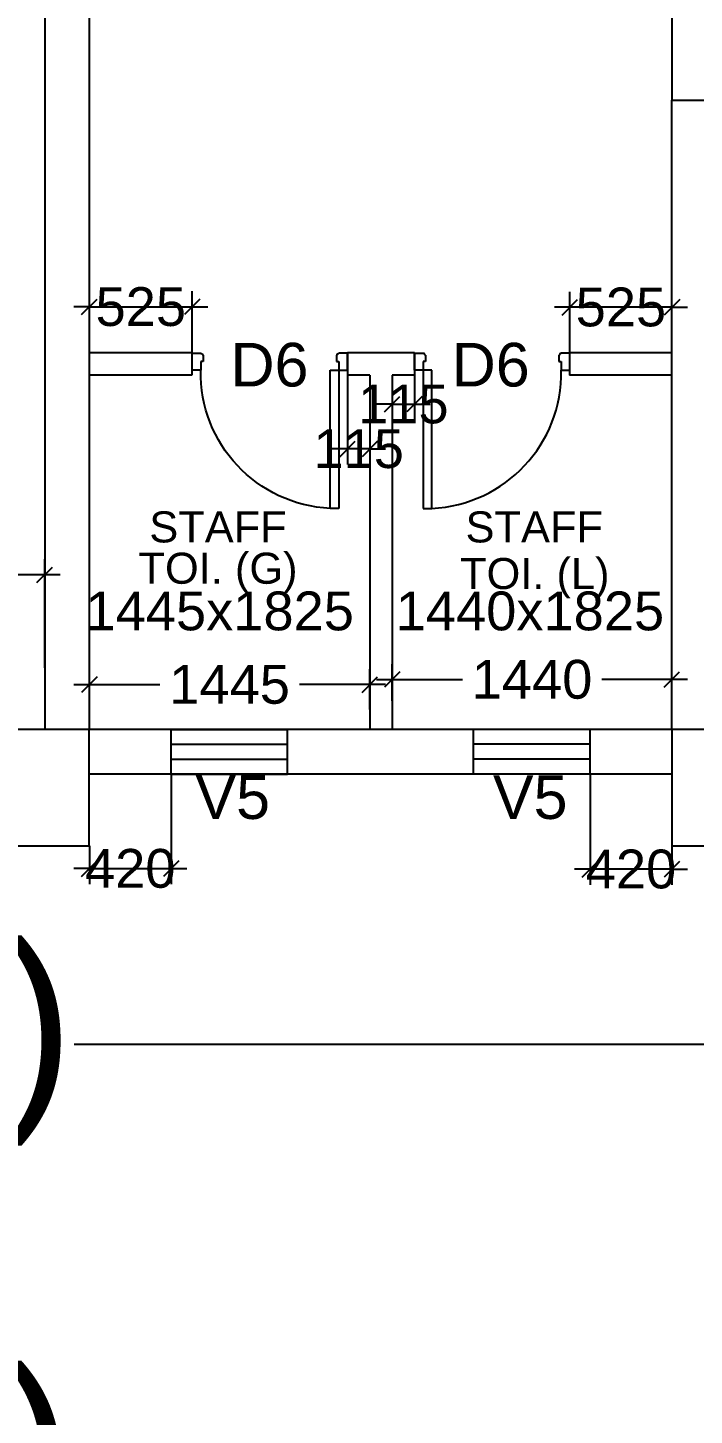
# Model space of a CAD drawing. Extents: x 7620542 to 7843793, y -6476226 to -6093835.
# Drawn here: x 7750982 to 7754414, y -6416719 to -6409569 of the extents above; entities that cross this region are included whole.
import ezdxf
from ezdxf.enums import TextEntityAlignment as Align

# ---------------------------------------------------------------- set-up
doc = ezdxf.new("R2010")
doc.units = 0
doc.header["$LTSCALE"] = 600
doc.header["$MEASUREMENT"] = 0
doc.header["$PDMODE"] = 35
doc.linetypes.add('DASHED', pattern=[0.75, 0.5, -0.25])
doc.layers.get('0').update_dxf_attribs({"linetype": 'CONTINUOUS'})
doc.layers.get('Defpoints').update_dxf_attribs({"linetype": 'CONTINUOUS'})
for name, color, linetype in [('DIM-TEXT', 8, 'CONTINUOUS'), ('DOOR', 32, 'CONTINUOUS'), ('joinery', 7, 'CONTINUOUS'), ('LA-column', 3, 'CONTINUOUS'), ('Room Dim', 1, 'CONTINUOUS'), ('TEXT', 6, 'CONTINUOUS'), ('Walls', 7, 'CONTINUOUS'), ('WIN', 151, 'CONTINUOUS'), ('Working Dim', 5, 'CONTINUOUS')]:
    doc.layers.add(name, color=color, linetype=linetype)
doc.styles.add('ari', font='arial.ttf')
doc.styles.add('ARIAL', font='arial.ttf')
doc.styles.add('RT', font='romant.shx')
doc.dimstyles.new('int. dim', dxfattribs={"dimtxt": 450, "dimasz": 80, "dimexe": 80, "dimexo": 0, "dimgap": 70, "dimtad": 0, "dimdec": 0, "dimzin": 12, "dimdsep": 46, "dimtxsty": 'ari', "dimblk": 'OBLIQUE', "dimcen": 2, "dimdle": 80, "dimclrd": 256, "dimclre": 256, "dimclrt": 6, "dimadec": 0, "dimazin": 0, "dimtfac": 1, "dimtdec": 0, "dimtix": 1, "dimtmove": 2, "dimatfit": 3, "dimfxl": 1, "dimtolj": 1, "dimtzin": 0, "dimlwd": -1, "dimlwe": -1, "dimarcsym": 0})
doc.dimstyles.new('TEXT', dxfattribs={"dimscale": 0, "dimtxt": 600, "dimasz": 300, "dimexe": 300, "dimexo": 30, "dimgap": 50, "dimtad": 0, "dimdec": 0, "dimzin": 0, "dimdsep": 46, "dimtxsty": 'RT', "dimblk": 'OBLIQUE', "dimcen": 0.09, "dimdle": 300, "dimclrd": 256, "dimclre": 256, "dimclrt": 170, "dimadec": 0, "dimazin": 0, "dimtfac": 1, "dimtdec": 0, "dimtofl": 0, "dimtmove": 2, "dimatfit": 3, "dimfxl": 1, "dimfrac": 2, "dimtolj": 1, "dimtzin": 0, "dimlwd": -1, "dimlwe": -1, "dimarcsym": 0})

# ---------------------------------------------------------------- blocks, each defined once
blk = doc.blocks.new('1000')
at = {"layer": 'DOOR'}
for p, q in [((0, -100), (0, 0)), ((0, 0), (49.7, 0)), ((49.7, 0), (49.7, -2.2)), ((63.2, -49.5), (49.7, -49.5)), ((49.7, -49.5), (49.7, -100)), ((63.2, -13.5), (61, -13.5)), ((63.2, -13.5), (63.2, -49.5)), ((836.8, -13.5), (836.8, -49.5)), ((836.8, -13.5), (839, -13.5)), ((836.8, -49.5), (850.3, -49.5)), ((850.3, 0), (850.3, -2.2)), ((900, 0), (850.3, 0)), ((850.3, -49.5), (850.3, -100)), ((900, -100), (900, 0)), ((49.7, -100), (0, -100)), ((49.7, -100), (49.7, -900.6)), ((100.2, -100), (49.7, -100)), ((100.2, -900.6), (100.2, -100)), ((850.3, -100), (900, -100)), ((49.7, -900.6), (100.2, -900.6))]:
    blk.add_line(p, q, dxfattribs=at)
for centre, major_axis, start_param, end_param in [((49.7, -13.5), (-7.95, 7.95), 3.926991, 5.497787), ((850.3, -13.5), (7.95, 7.95), 0.785398, 2.356194)]:
    blk.add_ellipse(centre, major_axis=major_axis, ratio=1, start_param=start_param, end_param=end_param, dxfattribs=at)
at = {"layer": 'DOOR', "color": 145}
blk.add_ellipse((64.3, -115.3), major_axis=(-519.7, 589.8), ratio=1, start_param=2.464943, end_param=4.009476, dxfattribs=at)
blk = doc.blocks.new('A$C782D609A')
at = {"layer": 'WIN', "linetype": 'Continuous'}
for p, q in [((-300, 230), (300, 230)), ((-300, 230), (-300, 0)), ((300, 230), (300, 0)), ((-300, 0), (300, 0))]:
    blk.add_line(p, q, dxfattribs=at)
at = {"layer": 'WIN', "linetype": 'DASHED', "ltscale": 300}
for p, q in [((-300, 153.3), (300, 153.3)), ((-300, 76.7), (300, 76.7))]:
    blk.add_line(p, q, dxfattribs=at)
blk = doc.blocks.new('_Oblique')
at = {"color": 0, "linetype": 'ByBlock', "lineweight": -2}
blk.add_line((-0.5, -0.5), (0.5, 0.5), dxfattribs=at)
blk = doc.blocks.new('*D402')
at = {"layer": 'Defpoints', "color": 0, "transparency": 16777216}
for p in [(7751069, -6412387.9), (7745419.5, -6412867.6, 5.1), (7751069, -6412867.6, 3.4)]:
    blk.add_point(p, dxfattribs=at)
at = {"layer": 'Working Dim', "transparency": 16777216}
for p, q in [((7745419.5, -6412867.6), (7745419.5, -6412307.9)), ((7751069, -6412867.6), (7751069, -6412307.9)), ((7745339.5, -6412387.9), (7747875.9, -6412387.9)), ((7751149, -6412387.9), (7748612.5, -6412387.9))]:
    blk.add_line(p, q, dxfattribs=at)
at = {"layer": 'Working Dim', "transparency": 16777216, "xscale": 80, "yscale": 80, "zscale": 80, "rotation": 180}
blk.add_blockref('_Oblique', (7745419.5, -6412387.9), dxfattribs=at)
at = {"layer": 'Working Dim', "transparency": 16777216, "xscale": 80, "yscale": 80, "zscale": 80}
blk.add_blockref('_Oblique', (7751069, -6412387.9), dxfattribs=at)
at = {"layer": 'Working Dim', "color": 6, "transparency": 16777216, "insert": (7748244.2, -6412387.9), "char_height": 200, "attachment_point": 5, "style": 'ari'}
blk.add_mtext('\\A1;5650', dxfattribs=at)
blk = doc.blocks.new('*D404')
at = {"layer": 'Defpoints', "color": 0, "transparency": 16777216}
for p in [(7752743.6, -6412953.7), (7751299, -6413082.7, 3.4), (7752743.6, -6413082.7, 3.4)]:
    blk.add_point(p, dxfattribs=at)
at = {"layer": 'Working Dim', "transparency": 16777216}
for p, q in [((7751299, -6413082.7), (7751299, -6412873.7)), ((7752743.6, -6413082.7), (7752743.6, -6412873.7)), ((7751219, -6412953.7), (7751661.3, -6412953.7)), ((7752823.6, -6412953.7), (7752381.3, -6412953.7))]:
    blk.add_line(p, q, dxfattribs=at)
at = {"layer": 'Working Dim', "transparency": 16777216, "xscale": 80, "yscale": 80, "zscale": 80, "rotation": 180}
blk.add_blockref('_Oblique', (7751299, -6412953.7), dxfattribs=at)
at = {"layer": 'Working Dim', "transparency": 16777216, "xscale": 80, "yscale": 80, "zscale": 80}
blk.add_blockref('_Oblique', (7752743.6, -6412953.7), dxfattribs=at)
at = {"layer": 'Working Dim', "color": 6, "transparency": 16777216, "insert": (7752021.3, -6412953.7), "char_height": 200, "attachment_point": 5, "style": 'ari'}
blk.add_mtext('\\A1;1445', dxfattribs=at)
blk = doc.blocks.new('*D405')
at = {"layer": 'Defpoints', "color": 0, "transparency": 16777216}
for p in [(7754299, -6412927.6), (7752858.6, -6413037.7, 3.4), (7754299, -6413037.7, 3.4)]:
    blk.add_point(p, dxfattribs=at)
at = {"layer": 'Working Dim', "transparency": 16777216}
for p, q in [((7752858.6, -6413037.7), (7752858.6, -6412847.6)), ((7754299, -6413037.7), (7754299, -6412847.6)), ((7752778.6, -6412927.6), (7753219.9, -6412927.6)), ((7754379, -6412927.6), (7753937.7, -6412927.6))]:
    blk.add_line(p, q, dxfattribs=at)
at = {"layer": 'Working Dim', "transparency": 16777216, "xscale": 80, "yscale": 80, "zscale": 80, "rotation": 180}
blk.add_blockref('_Oblique', (7752858.6, -6412927.6), dxfattribs=at)
at = {"layer": 'Working Dim', "transparency": 16777216, "xscale": 80, "yscale": 80, "zscale": 80}
blk.add_blockref('_Oblique', (7754299, -6412927.6), dxfattribs=at)
at = {"layer": 'Working Dim', "color": 6, "transparency": 16777216, "insert": (7753578.8, -6412927.6), "char_height": 200, "attachment_point": 5, "style": 'ari'}
blk.add_mtext('\\A1;1440', dxfattribs=at)
blk = doc.blocks.new('*D837')
at = {"layer": 'Defpoints', "color": 0, "linetype": 'Continuous', "transparency": 16777216}
for p in [(7761439.1, -6413784.8, -21.6), (7720379, -6413864.7, -0.3), (7720379, -6414809.1)]:
    blk.add_point(p, dxfattribs=at)
at = {"layer": 'DIM-TEXT', "transparency": 16777216}
for p, q in [((7761439.1, -6413784.8), (7761439.1, -6415109.1)), ((7720379, -6413864.7), (7720379, -6415109.1)), ((7720079, -6414809.1), (7730596.3, -6414809.1)), ((7761739.1, -6414809.1), (7751221.7, -6414809.1))]:
    blk.add_line(p, q, dxfattribs=at)
at = {"layer": 'DIM-TEXT', "linetype": 'Continuous', "transparency": 16777216, "xscale": 300, "yscale": 300, "zscale": 300, "rotation": 180}
blk.add_blockref('_Oblique', (7720379, -6414809.1), dxfattribs=at)
at = {"layer": 'DIM-TEXT', "linetype": 'Continuous', "transparency": 16777216, "xscale": 300, "yscale": 300, "zscale": 300}
blk.add_blockref('_Oblique', (7761439.1, -6414809.1), dxfattribs=at)
at = {"layer": 'DIM-TEXT', "color": 170, "linetype": 'Continuous', "transparency": 16777216, "insert": (7740909, -6414809.1), "char_height": 750, "attachment_point": 5, "style": 'ari'}
blk.add_mtext('\\A1;{\\H1.067x;GENERAL MEDICINE (MALE - 30 Beds )}', dxfattribs=at)
blk = doc.blocks.new('*D1558')
at = {"layer": 'Defpoints', "color": 0, "transparency": 16777216}
for p in [(7751720.3, -6413414.7), (7751299, -6413784.8, 3.4), (7751720.3, -6413902)]:
    blk.add_point(p, dxfattribs=at)
at = {"layer": 'Working Dim', "transparency": 16777216}
for p, q in [((7751720.3, -6413414.7), (7751720.3, -6413982)), ((7751299, -6413784.8), (7751299, -6413982)), ((7751299, -6413902), (7751219, -6413902)), ((7751299, -6413902), (7751720.3, -6413902)), ((7751720.3, -6413902), (7751800.3, -6413902))]:
    blk.add_line(p, q, dxfattribs=at)
at = {"layer": 'Working Dim', "transparency": 16777216, "xscale": 80, "yscale": 80, "zscale": 80}
blk.add_blockref('_Oblique', (7751299, -6413902), dxfattribs=at)
at = {"layer": 'Working Dim', "transparency": 16777216, "xscale": 80, "yscale": 80, "zscale": 80, "rotation": 180}
blk.add_blockref('_Oblique', (7751720.3, -6413902), dxfattribs=at)
at = {"layer": 'Working Dim', "color": 6, "transparency": 16777216, "insert": (7751509.6, -6413902), "char_height": 200, "attachment_point": 5, "style": 'ari'}
blk.add_mtext('\\A1;420', dxfattribs=at)
blk = doc.blocks.new('*D1559')
at = {"layer": 'Defpoints', "color": 0, "transparency": 16777216}
for p in [(7753877.7, -6413414.7), (7754299, -6413414.7, 3.4), (7753877.7, -6413905.2)]:
    blk.add_point(p, dxfattribs=at)
at = {"layer": 'Working Dim', "transparency": 16777216}
for p, q in [((7753877.7, -6413414.7), (7753877.7, -6413985.2)), ((7754299, -6413414.7), (7754299, -6413985.2)), ((7753877.7, -6413905.2), (7753797.7, -6413905.2)), ((7754299, -6413905.2), (7753877.7, -6413905.2)), ((7754299, -6413905.2), (7754379, -6413905.2))]:
    blk.add_line(p, q, dxfattribs=at)
at = {"layer": 'Working Dim', "transparency": 16777216, "xscale": 80, "yscale": 80, "zscale": 80}
blk.add_blockref('_Oblique', (7753877.7, -6413905.2), dxfattribs=at)
at = {"layer": 'Working Dim', "transparency": 16777216, "xscale": 80, "yscale": 80, "zscale": 80, "rotation": 180}
blk.add_blockref('_Oblique', (7754299, -6413905.2), dxfattribs=at)
at = {"layer": 'Working Dim', "color": 6, "transparency": 16777216, "insert": (7754088.3, -6413905.2), "char_height": 200, "attachment_point": 5, "style": 'ari'}
blk.add_mtext('\\A1;420', dxfattribs=at)
blk = doc.blocks.new('*D1560')
at = {"layer": 'Defpoints', "color": 0, "transparency": 16777216}
for p in [(7753773.7, -6411009.1), (7753773.7, -6411244.9), (7754299.2, -6411244.9)]:
    blk.add_point(p, dxfattribs=at)
at = {"layer": 'Working Dim', "transparency": 16777216}
for p, q in [((7753773.7, -6411244.9), (7753773.7, -6410929.1)), ((7754299.2, -6411244.9), (7754299.2, -6410929.1)), ((7753773.7, -6411009.1), (7753693.7, -6411009.1)), ((7754299.2, -6411009.1), (7753773.7, -6411009.1)), ((7754299.2, -6411009.1), (7754379.2, -6411009.1))]:
    blk.add_line(p, q, dxfattribs=at)
at = {"layer": 'Working Dim', "transparency": 16777216, "xscale": 80, "yscale": 80, "zscale": 80}
blk.add_blockref('_Oblique', (7753773.7, -6411009.1), dxfattribs=at)
at = {"layer": 'Working Dim', "transparency": 16777216, "xscale": 80, "yscale": 80, "zscale": 80, "rotation": 180}
blk.add_blockref('_Oblique', (7754299.2, -6411009.1), dxfattribs=at)
at = {"layer": 'Working Dim', "color": 6, "transparency": 16777216, "insert": (7754036.4, -6411009.1), "char_height": 200, "attachment_point": 5, "style": 'ari'}
blk.add_mtext('\\A1;525', dxfattribs=at)
blk = doc.blocks.new('*D1561')
at = {"layer": 'Defpoints', "color": 0, "transparency": 16777216}
for p in [(7751828.6, -6411007.1), (7751299.1, -6411244.9), (7751828.6, -6411244.9)]:
    blk.add_point(p, dxfattribs=at)
at = {"layer": 'Working Dim', "transparency": 16777216}
for p, q in [((7751299.1, -6411244.9), (7751299.1, -6410927.1)), ((7751828.6, -6411244.9), (7751828.6, -6410927.1)), ((7751299.1, -6411007.1), (7751219.1, -6411007.1)), ((7751299.1, -6411007.1), (7751828.6, -6411007.1)), ((7751828.6, -6411007.1), (7751908.6, -6411007.1))]:
    blk.add_line(p, q, dxfattribs=at)
at = {"layer": 'Working Dim', "transparency": 16777216, "xscale": 80, "yscale": 80, "zscale": 80}
blk.add_blockref('_Oblique', (7751299.1, -6411007.1), dxfattribs=at)
at = {"layer": 'Working Dim', "transparency": 16777216, "xscale": 80, "yscale": 80, "zscale": 80, "rotation": 180}
blk.add_blockref('_Oblique', (7751828.6, -6411007.1), dxfattribs=at)
at = {"layer": 'Working Dim', "color": 6, "transparency": 16777216, "insert": (7751563.9, -6411007.1), "char_height": 200, "attachment_point": 5, "style": 'ari'}
blk.add_mtext('\\A1;525', dxfattribs=at)
blk = doc.blocks.new('*D1562')
at = {"layer": 'Defpoints', "color": 0, "transparency": 16777216}
for p in [(7752628.6, -6411359.9), (7752743.6, -6411359.9), (7752628.6, -6411739.1)]:
    blk.add_point(p, dxfattribs=at)
at = {"layer": 'Working Dim', "transparency": 16777216}
for p, q in [((7752628.6, -6411359.9), (7752628.6, -6411819.1)), ((7752743.6, -6411359.9), (7752743.6, -6411819.1)), ((7752628.6, -6411739.1), (7752548.6, -6411739.1)), ((7752743.6, -6411739.1), (7752628.6, -6411739.1)), ((7752743.6, -6411739.1), (7752823.6, -6411739.1))]:
    blk.add_line(p, q, dxfattribs=at)
at = {"layer": 'Working Dim', "transparency": 16777216, "xscale": 80, "yscale": 80, "zscale": 80}
blk.add_blockref('_Oblique', (7752628.6, -6411739.1), dxfattribs=at)
at = {"layer": 'Working Dim', "transparency": 16777216, "xscale": 80, "yscale": 80, "zscale": 80, "rotation": 180}
blk.add_blockref('_Oblique', (7752743.6, -6411739.1), dxfattribs=at)
at = {"layer": 'Working Dim', "color": 6, "transparency": 16777216, "insert": (7752686.1, -6411739.1), "char_height": 200, "attachment_point": 5, "style": 'ari'}
blk.add_mtext('\\A1;115', dxfattribs=at)
blk = doc.blocks.new('*D1563')
at = {"layer": 'Defpoints', "color": 0, "transparency": 16777216}
for p in [(7752858.6, -6411359.9), (7752973.7, -6411359.9), (7752973.7, -6411508.8)]:
    blk.add_point(p, dxfattribs=at)
at = {"layer": 'Working Dim', "transparency": 16777216}
for p, q in [((7752858.6, -6411359.9), (7752858.6, -6411588.8)), ((7752973.7, -6411359.9), (7752973.7, -6411588.8)), ((7752858.6, -6411508.8), (7752778.6, -6411508.8)), ((7752858.6, -6411508.8), (7752973.7, -6411508.8)), ((7752973.7, -6411508.8), (7753053.7, -6411508.8))]:
    blk.add_line(p, q, dxfattribs=at)
at = {"layer": 'Working Dim', "transparency": 16777216, "xscale": 80, "yscale": 80, "zscale": 80}
blk.add_blockref('_Oblique', (7752858.6, -6411508.8), dxfattribs=at)
at = {"layer": 'Working Dim', "transparency": 16777216, "xscale": 80, "yscale": 80, "zscale": 80, "rotation": 180}
blk.add_blockref('_Oblique', (7752973.7, -6411508.8), dxfattribs=at)
at = {"layer": 'Working Dim', "color": 6, "transparency": 16777216, "insert": (7752916.1, -6411508.8), "char_height": 200, "attachment_point": 5, "style": 'ari'}
blk.add_mtext('\\A1;115', dxfattribs=at)
blk = doc.blocks.new('*D2108')
at = {"layer": 'Defpoints', "color": 0, "linetype": 'Continuous', "transparency": 16777216}
for p in [(7720379.1, -6417001.4), (7720379.1, -6419313.6, -0.3), (7761439.2, -6419393.5, -21.6)]:
    blk.add_point(p, dxfattribs=at)
at = {"layer": 'DIM-TEXT', "transparency": 16777216}
for p, q in [((7720379.1, -6419313.6), (7720379.1, -6416701.4)), ((7761439.2, -6419393.5), (7761439.2, -6416701.4)), ((7720079.1, -6417001.4), (7730596.4, -6417001.4)), ((7761739.2, -6417001.4), (7751221.8, -6417001.4))]:
    blk.add_line(p, q, dxfattribs=at)
at = {"layer": 'DIM-TEXT', "linetype": 'Continuous', "transparency": 16777216, "xscale": 300, "yscale": 300, "zscale": 300, "rotation": 180}
blk.add_blockref('_Oblique', (7720379.1, -6417001.4), dxfattribs=at)
at = {"layer": 'DIM-TEXT', "linetype": 'Continuous', "transparency": 16777216, "xscale": 300, "yscale": 300, "zscale": 300}
blk.add_blockref('_Oblique', (7761439.2, -6417001.4), dxfattribs=at)
at = {"layer": 'DIM-TEXT', "color": 170, "linetype": 'Continuous', "transparency": 16777216, "insert": (7740909.1, -6417001.4), "char_height": 750, "attachment_point": 5, "style": 'ari'}
blk.add_mtext('\\A1;{\\H1.067x;GENERAL MEDICINE (MALE - 30 Beds )}', dxfattribs=at)

msp = doc.modelspace()

# ---------------------------------------------------------------- linework, layer by layer
at = {"layer": 'LA-column', "color": 2, "elevation": -11.41}
for points in [[(7754748.972, -6409942.275), (7754748.972, -6409342.275), (7754298.972, -6409342.275), (7754298.972, -6409942.275)], [(7751298.969, -6413784.819), (7751298.969, -6413184.819), (7750698.969, -6413184.819), (7750698.969, -6413784.819)], [(7754898.972, -6413784.819), (7754898.972, -6413184.819), (7754298.972, -6413184.819), (7754298.972, -6413784.819)]]:
    msp.add_lwpolyline(points, close=True, dxfattribs=at)
at = {"layer": 'Walls'}
for p, q in [((7751068.97, -6406469.804, -14.83), (7751068.97, -6413184.705, -14.83)), ((7751298.97, -6406469.804, -14.83), (7751298.97, -6413184.705, -14.83)), ((7754298.973, -6413184.739, -14.83), (7754298.973, -6409942.429, -14.83)), ((7751826.642, -6411244.866, -14.83), (7751299.148, -6411244.866, -14.83)), ((7751826.642, -6411244.866, -14.83), (7751826.642, -6411359.866, -14.83)), ((7752973.651, -6411244.866, -14.83), (7752628.642, -6411244.866, -14.83)), ((7752628.642, -6411244.866, -14.83), (7752628.642, -6411359.866, -14.83)), ((7752973.651, -6411244.866, -14.83), (7752973.651, -6411359.866, -14.83)), ((7754299.151, -6411244.866, -14.83), (7753771.651, -6411244.866, -14.83)), ((7753771.651, -6411244.866, -14.83), (7753771.651, -6411359.866, -14.83)), ((7751826.642, -6411359.866, -14.83), (7751299.148, -6411359.866, -14.83)), ((7752743.646, -6411359.866, -14.83), (7752628.642, -6411359.866, -14.83)), ((7752743.646, -6411359.866, -14.83), (7752743.646, -6413184.892, -14.83)), ((7752973.651, -6411359.866, -14.83), (7752858.646, -6411359.866, -14.83)), ((7752858.646, -6411359.866, -14.83), (7752858.646, -6413184.892, -14.83)), ((7754299.151, -6411359.866, -14.83), (7753771.651, -6411359.866, -14.83)), ((7754298.973, -6413184.714, -14.83), (7751298.974, -6413184.714, -14.83)), ((7754298.973, -6413414.714, -14.83), (7751298.969, -6413414.714, -14.83))]:
    msp.add_line(p, q, dxfattribs=at)

# ---------------------------------------------------------------- block references
at = {"layer": 'DOOR', "linetype": 'Continuous'}
for p, xscale, yscale, zscale, rotation in [((7752628.642, -6411244.906, -14.83), -0.8888888880610687, 0.8888888927176595, 0.8888888919152134, 359.9999872134056), ((7752973.651, -6411244.906, -14.83), 0.8888888880610687, 0.8888888880610687, 0.8888888880610687, 1.278659438584812e-05)]:
    msp.add_blockref('1000', p, dxfattribs=dict(at, xscale=xscale, yscale=yscale, zscale=zscale, rotation=rotation))
at = {"layer": 'WIN', "linetype": 'Continuous', "xscale": -1, "rotation": 180}
msp.add_blockref('A$C782D609A', (7752020.27, -6413184.739, -14.83), dxfattribs=at)
at = {"layer": 'WIN', "linetype": 'Continuous', "rotation": 180}
msp.add_blockref('A$C782D609A', (7753577.724, -6413184.739, -14.83), dxfattribs=at)

# ---------------------------------------------------------------- texts
at = {"layer": 'joinery', "style": 'ari'}
for s, p in [('D6', (7752226.805, -6411417.519, -14.83)), ('D6', (7753365.976, -6411417.519, -14.83)), ('V5', (7752037.482, -6413645.898, -14.83)), ('V5', (7753569.475, -6413645.898, -14.83))]:
    msp.add_text(s, height=225, dxfattribs=at).set_placement(p, align=Align.CENTER)
at = {"layer": 'Room Dim', "style": 'ARIAL'}
for s, p in [('1445x1825', (7751970.276, -6412673.954, -14.83)), ('1440x1825', (7753567.862, -6412673.954, -14.83))]:
    msp.add_text(s, height=200, dxfattribs=at).set_placement(p, align=Align.CENTER)
at = {"layer": 'TEXT', "color": 7, "style": 'ARIAL'}
for s, p in [('STAFF', (7751961.703, -6412221.054, -14.83)), ('STAFF', (7753590.296, -6412221.054, -14.83)), ('TOI. (G)', (7751961.703, -6412433.939, -14.83)), ('TOI. (L)', (7753592.915, -6412461.278, -14.83))]:
    msp.add_text(s, height=160, dxfattribs=at).set_placement(p, align=Align.CENTER)

# ---------------------------------------------------------------- dimensions: what is measured, and where the dimension line sits
at = {"layer": 'DIM-TEXT', "linetype": 'Continuous'}
for base, p1, p2, picture, middle in [((7720378.962, -6414809.097, 2.691), (7761439.1, -6413784.819, -18.93), (7720378.962, -6413864.705, 2.343), '*D837', (7740909.031, -6414809.097, 2.691)), ((7720379.051, -6417001.407, 3.722), (7761439.189, -6419393.479, -17.899), (7720379.051, -6419313.592, 3.374), '*D2108', (7740909.12, -6417001.407, 3.722))]:
    dim = msp.add_linear_dim(base=base, p1=p1, p2=p2, angle=180, text='{\\H1.067x;GENERAL MEDICINE (MALE - 30 Beds )}', dimstyle='TEXT', override={"dimscale": 1, "dimtxt": 750, "dimexo": 0, "dimtxsty": 'ari'}, dxfattribs=at)
    dim.commit()
    dim.dimension.update_dxf_attribs({"geometry": picture, "text_midpoint": middle})
at = {"layer": 'Working Dim'}
for base, p1, p2, text, picture, middle in [((7751828.642, -6411007.068, -14.83), (7751299.148, -6411244.866, -14.83), (7751828.642, -6411244.866, -14.83), '525', '*D1561', (7751563.895, -6411007.068, -14.83)), ((7751720.27, -6413901.993, -14.83), (7751298.969, -6413784.819, -11.41), (7751720.27, -6413414.739, -14.83), '420', '*D1558', (7751509.62, -6413901.993, -14.83)), ((7753877.724, -6413905.249, -14.83), (7754298.972, -6413414.714, -11.41), (7753877.724, -6413414.714, -14.83), '420', '*D1559', (7754088.348, -6413905.249, -14.83))]:
    dim = msp.add_linear_dim(base=base, p1=p1, p2=p2, text=text, dimstyle='int. dim', override={"dimtxt": 200, "dimarcsym": 1}, dxfattribs=at)
    dim.commit()
    dim.dimension.update_dxf_attribs({"geometry": picture, "text_midpoint": middle})
for base, p1, p2, override, picture, middle in [((7753773.651, -6411009.0657, -14.8305), (7754299.1507, -6411244.866, -14.8305), (7753773.651, -6411244.866, -14.8305), {"dimtxt": 200, "dimarcsym": 1}, '*D1560', (7754036.4008, -6411009.0657, -14.8305)), ((7752628.642, -6411739.132, -14.83), (7752743.646, -6411359.866, -14.83), (7752628.642, -6411359.866, -14.83), {"dimtxt": 200, "dimarcsym": 1}, '*D1562', (7752686.144, -6411739.132, -14.83)), ((7752973.651, -6411508.848, -14.83), (7752858.646, -6411359.866, -14.83), (7752973.651, -6411359.866, -14.83), {"dimtxt": 200, "dimarcsym": 1}, '*D1563', (7752916.149, -6411508.848, -14.83)), ((7751068.97, -6412387.868, -14.83), (7745419.469, -6412867.581, -9.699), (7751068.97, -6412867.581, -11.41), {"dimtxt": 200}, '*D402', (7748244.22, -6412387.868, -14.83)), ((7752743.646, -6412953.747, -14.83), (7751298.97, -6413082.67, -11.41), (7752743.646, -6413082.67, -11.41), {"dimtxt": 200}, '*D404', (7752021.308, -6412953.747, -14.83)), ((7754298.973, -6412927.589, -14.83), (7752858.646, -6413037.693, -11.41), (7754298.973, -6413037.693, -11.41), {"dimtxt": 200}, '*D405', (7753578.81, -6412927.589, -14.83))]:
    dim = msp.add_linear_dim(base=base, p1=p1, p2=p2, dimstyle='int. dim', override=override, dxfattribs=at)
    dim.commit()
    dim.dimension.update_dxf_attribs({"geometry": picture, "text_midpoint": middle})

doc.saveas('drawing.dxf')
